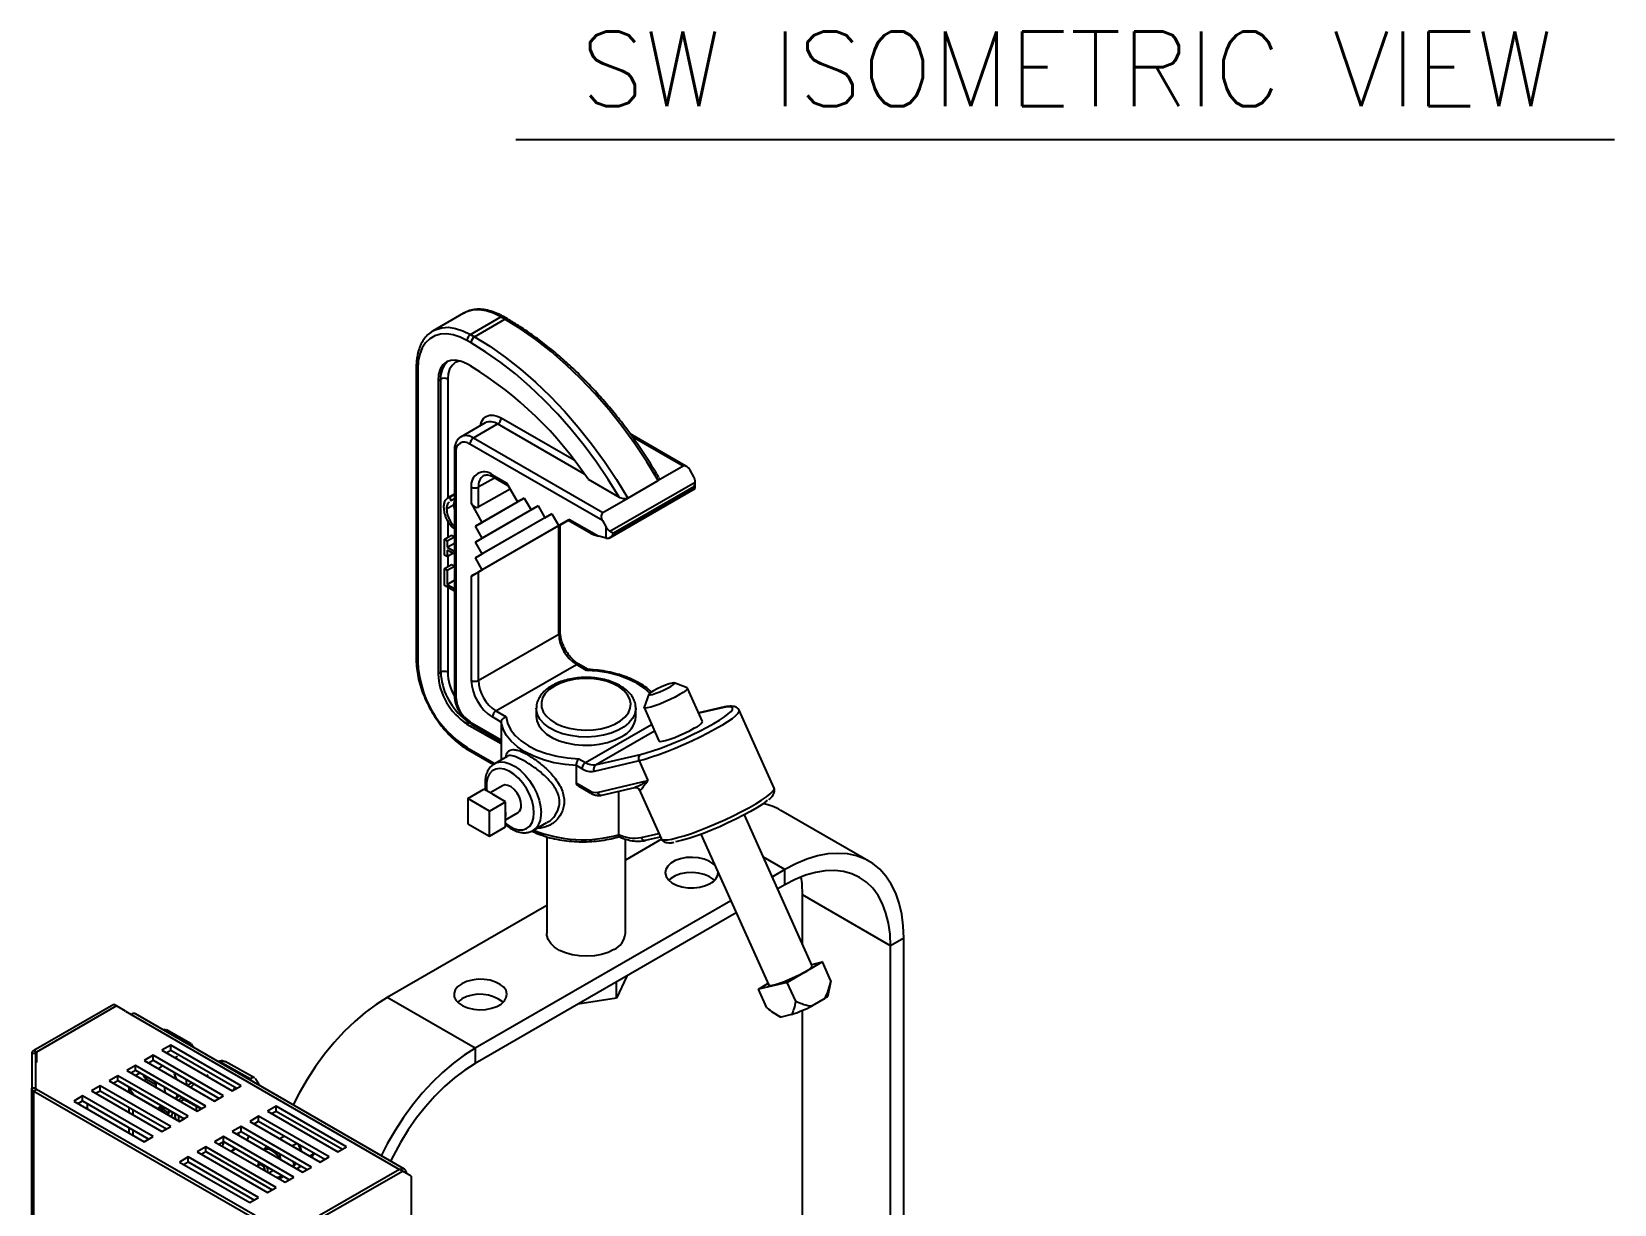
# Model space of a CAD drawing. Extents: x 8 to 113, y 0 to 87.
# Drawn here: x 11.94 to 27.83, y 74.46 to 86.24 of the extents above; entities that cross this region are included whole.
import ezdxf
from ezdxf.enums import TextEntityAlignment as Align

# ---------------------------------------------------------------- set-up
doc = ezdxf.new("R2010")
doc.units = 0
doc.header["$MEASUREMENT"] = 0
doc.layers.add('OBJECT', color=7, linetype='CONTINUOUS')
doc.styles.get("Standard").update_dxf_attribs({"font": 'SIMPLEX'})

msp = doc.modelspace()

# ---------------------------------------------------------------- linework, layer by layer
at = {"layer": 'OBJECT', "color": 1}
msp.add_line((16.8, 85.154), (27.832, 85.154), dxfattribs=at)
at = {"layer": 'OBJECT'}
for p, q in [((16.274, 83.408), (15.969, 83.231)), ((16.344, 83.194), (16.649, 83.37)), ((16.384, 83.171), (16.689, 83.347)), ((16.689, 83.347), (16.649, 83.37)), ((16.714, 83.35), (16.674, 83.373)), ((16.344, 83.194), (16.384, 83.171)), ((16.349, 83.11), (16.308, 83.133)), ((15.799, 82.867), (15.799, 79.924)), ((15.813, 82.847), (15.813, 79.903)), ((16.349, 82.875), (16.308, 82.898)), ((16.044, 82.745), (16.017, 82.729)), ((16.017, 82.729), (16.017, 79.786)), ((16.044, 79.801), (16.044, 82.745)), ((16.115, 82.745), (16.115, 81.547)), ((16.651, 82.356), (17.383, 81.934)), ((16.491, 82.307), (16.249, 82.167)), ((16.374, 82.155), (16.616, 82.295)), ((17.488, 81.791), (16.616, 82.295)), ((18.514, 81.868), (17.947, 82.196)), ((16.182, 82.032), (16.182, 79.569)), ((17.67, 81.325), (16.338, 82.093)), ((16.374, 82.155), (17.672, 81.405)), ((18.48, 81.871), (17.968, 82.166)), ((16.197, 82.012), (16.197, 79.548)), ((18.48, 81.871), (18.228, 81.726)), ((16.422, 81.662), (16.584, 81.755)), ((16.564, 81.784), (16.705, 81.703)), ((16.574, 81.761), (16.72, 81.677)), ((17.524, 81.739), (17.837, 81.559)), ((17.744, 81.217), (18.6, 81.711)), ((17.923, 81.55), (18.228, 81.726)), ((18.585, 81.764), (18.548, 81.832)), ((18.6, 81.648), (18.6, 81.713)), ((16.182, 81.591), (16.116, 81.553)), ((16.131, 81.559), (16.182, 81.588)), ((16.131, 81.559), (16.147, 81.526)), ((16.352, 81.499), (16.352, 81.662)), ((16.884, 81.551), (16.393, 81.268)), ((16.422, 81.662), (16.422, 81.458)), ((16.741, 81.641), (16.422, 81.458)), ((16.884, 81.551), (16.462, 81.307)), ((16.705, 81.703), (16.815, 81.512)), ((16.815, 81.512), (16.884, 81.551)), ((16.884, 81.551), (16.815, 81.512)), ((16.884, 81.551), (16.953, 81.432)), ((17.672, 81.405), (17.923, 81.55)), ((17.742, 81.153), (18.6, 81.648)), ((18.585, 81.664), (17.778, 81.198)), ((17.778, 81.19), (18.585, 81.657)), ((18.585, 81.657), (18.585, 81.664)), ((16.103, 81.441), (16.174, 81.482)), ((16.147, 81.526), (16.139, 81.519)), ((16.147, 81.526), (16.182, 81.546)), ((16.182, 81.531), (16.174, 81.482)), ((16.174, 81.482), (16.182, 81.431)), ((16.462, 81.307), (16.352, 81.499)), ((17.022, 81.472), (16.393, 81.108)), ((17.16, 81.392), (16.393, 80.949)), ((17.022, 81.472), (16.462, 81.148)), ((17.16, 81.392), (16.462, 80.989)), ((16.953, 81.432), (17.022, 81.472)), ((17.022, 81.472), (16.953, 81.432)), ((17.022, 81.472), (17.091, 81.352)), ((17.091, 81.352), (17.16, 81.392)), ((17.16, 81.392), (17.091, 81.352)), ((17.16, 81.392), (17.229, 81.273)), ((16.115, 81.325), (16.115, 81.156)), ((16.393, 81.268), (16.462, 81.307)), ((16.462, 81.148), (16.393, 81.268)), ((17.23, 81.273), (16.422, 80.807)), ((17.325, 81.328), (16.462, 80.83)), ((17.229, 81.273), (17.339, 81.337)), ((17.325, 81.328), (17.229, 81.273)), ((17.23, 80.185), (17.23, 81.273)), ((17.325, 81.328), (17.244, 81.282)), ((17.244, 80.206), (17.244, 81.282)), ((17.325, 81.328), (17.553, 81.197)), ((17.339, 81.337), (17.633, 81.167)), ((17.67, 81.325), (17.707, 81.257)), ((17.707, 81.148), (17.707, 81.257)), ((16.083, 81.137), (16.154, 81.178)), ((16.083, 80.978), (16.083, 81.137)), ((16.083, 81.137), (16.11, 81.122)), ((16.11, 81.122), (16.181, 81.163)), ((16.11, 81.122), (16.11, 81.056)), ((16.11, 81.056), (16.181, 81.097)), ((16.154, 81.178), (16.181, 81.163)), ((16.181, 81.163), (16.181, 81.097)), ((16.181, 81.097), (16.182, 81.096)), ((16.393, 81.108), (16.462, 81.148)), ((16.462, 80.989), (16.393, 81.108)), ((17.707, 81.148), (17.633, 81.167)), ((17.778, 81.198), (17.778, 81.19)), ((16.11, 80.963), (16.083, 80.978)), ((16.11, 81.056), (16.182, 81.014)), ((16.182, 80.987), (16.11, 81.029)), ((16.11, 81.029), (16.11, 80.963)), ((16.11, 80.963), (16.167, 80.996)), ((16.115, 80.966), (16.115, 80.861)), ((16.393, 80.949), (16.462, 80.989)), ((16.462, 80.83), (16.393, 80.949)), ((16.083, 80.843), (16.154, 80.884)), ((16.083, 80.672), (16.083, 80.843)), ((16.083, 80.843), (16.11, 80.827)), ((16.11, 80.827), (16.181, 80.868)), ((16.11, 80.827), (16.11, 80.684)), ((16.154, 80.884), (16.181, 80.868)), ((16.181, 80.868), (16.181, 80.725)), ((16.352, 80.766), (16.462, 80.83)), ((16.352, 79.719), (16.352, 80.766)), ((16.422, 80.807), (16.422, 79.719)), ((16.182, 80.615), (16.083, 80.672)), ((16.11, 80.684), (16.181, 80.725)), ((16.11, 80.684), (16.182, 80.642)), ((16.115, 80.654), (16.115, 79.801)), ((16.181, 80.725), (16.182, 80.724)), ((16.422, 79.719), (17.23, 80.185)), ((16.044, 79.801), (16.017, 79.786)), ((16.599, 79.413), (17.407, 79.879)), ((17.509, 79.82), (17.407, 79.879)), ((17.525, 79.828), (17.432, 79.882)), ((18.519, 79.646), (18.389, 79.694)), ((18.674, 79.308), (18.524, 79.643)), ((18.136, 79.581), (18.086, 79.452)), ((16.653, 79.3), (16.564, 79.352)), ((16.599, 79.413), (16.702, 79.354)), ((17.004, 79.439), (17.004, 79.357)), ((18.004, 79.357), (18.004, 79.439)), ((18.086, 79.446), (18.236, 79.111)), ((18.868, 79.446), (18.636, 79.392)), ((18.859, 79.442), (18.637, 79.391)), ((19.392, 78.638), (19.042, 79.419)), ((16.335, 79.297), (16.308, 79.281)), ((16.308, 79.281), (16.651, 79.084)), ((16.338, 79.303), (16.653, 79.122)), ((16.349, 79.28), (16.651, 79.106)), ((16.653, 79.3), (16.653, 79.122)), ((17.499, 78.894), (18.162, 79.276)), ((17.6, 78.872), (18.19, 79.213)), ((16.308, 79.046), (16.588, 78.885)), ((16.319, 79.023), (16.575, 78.875)), ((16.651, 79.106), (16.651, 78.921)), ((16.578, 78.879), (16.584, 78.883)), ((16.711, 78.956), (16.584, 78.883)), ((17.408, 78.686), (17.408, 78.864)), ((17.464, 78.832), (17.408, 78.864)), ((17.43, 78.933), (17.499, 78.894)), ((18.036, 78.911), (17.585, 78.806)), ((17.6, 78.872), (18.051, 78.976)), ((18.036, 78.911), (18.125, 78.713)), ((17.616, 78.595), (18.125, 78.713)), ((16.316, 78.532), (16.478, 78.626)), ((16.533, 78.406), (16.316, 78.532)), ((16.316, 78.532), (16.316, 78.28)), ((16.57, 78.573), (16.478, 78.626)), ((16.665, 78.662), (16.54, 78.59)), ((16.605, 78.553), (16.57, 78.573)), ((16.696, 78.5), (16.605, 78.553)), ((17.408, 78.686), (17.535, 78.613)), ((17.43, 78.656), (17.545, 78.59)), ((17.662, 78.567), (17.994, 78.644)), ((17.829, 78.605), (17.829, 78.172)), ((18.029, 78.634), (18.027, 78.636)), ((18.029, 78.634), (18.038, 78.622)), ((18.038, 78.622), (18.259, 78.13)), ((18.042, 78.617), (18.038, 78.622)), ((16.533, 78.406), (16.696, 78.5)), ((16.533, 78.154), (16.533, 78.406)), ((16.696, 78.394), (16.696, 78.5)), ((16.696, 78.354), (16.696, 78.394)), ((16.696, 78.32), (16.821, 78.392)), ((19.776, 76.853), (19.095, 78.37)), ((20.345, 77.903), (19.461, 78.414)), ((16.316, 78.28), (16.533, 78.154)), ((16.533, 78.154), (16.696, 78.248)), ((16.696, 78.248), (16.696, 78.354)), ((16.972, 78.212), (17.111, 78.292)), ((17.109, 78.149), (17.109, 77.177)), ((17.829, 78.168), (17.829, 78.172)), ((17.899, 77.177), (17.899, 78.127)), ((18.262, 78.125), (17.899, 77.915)), ((18.056, 78.141), (18.236, 78.182)), ((18.102, 78.113), (18.251, 78.147)), ((18.657, 78.174), (19.339, 76.657)), ((19.501, 77.82), (19.287, 77.944)), ((19.501, 77.82), (19.375, 77.747)), ((19.501, 77.666), (19.501, 77.82)), ((19.501, 77.666), (19.43, 77.625)), ((17.109, 77.459), (15.506, 76.534)), ((18.957, 77.506), (16.39, 76.024)), ((20.562, 77.054), (19.678, 77.564)), ((19.678, 77.072), (19.678, 77.564)), ((19.012, 77.384), (16.39, 75.87)), ((20.695, 77.13), (20.562, 77.054)), ((20.695, 71.39), (20.695, 77.13)), ((20.562, 71.544), (20.562, 77.054)), ((19.879, 76.891), (19.525, 76.686)), ((19.771, 76.866), (19.879, 76.891)), ((19.964, 76.701), (19.879, 76.891)), ((17.914, 76.75), (17.81, 76.526)), ((17.81, 76.526), (17.81, 76.69)), ((19.525, 76.686), (19.236, 76.619)), ((19.236, 76.619), (19.331, 76.674)), ((19.61, 76.497), (19.525, 76.686)), ((19.936, 76.557), (19.959, 76.671)), ((19.964, 76.701), (19.957, 76.669)), ((12.761, 76.465), (11.956, 76.001)), ((12.789, 76.449), (12.761, 76.465)), ((16.39, 76.024), (15.506, 76.534)), ((17.81, 76.526), (17.423, 76.467)), ((19.321, 76.43), (19.236, 76.619)), ((19.902, 76.523), (19.774, 76.449)), ((12.789, 76.449), (11.984, 75.984)), ((12.877, 76.398), (12.789, 76.449)), ((12.877, 76.398), (12.934, 76.365)), ((12.934, 76.365), (15.631, 74.808)), ((15.68, 74.81), (12.979, 76.369)), ((19.42, 76.361), (19.454, 76.341)), ((19.569, 76.363), (19.464, 76.338)), ((19.678, 72.018), (19.678, 76.405)), ((13.27, 76.214), (13.254, 76.211)), ((13.537, 76.068), (13.29, 76.208)), ((11.984, 75.984), (11.956, 76.001)), ((13.332, 76.056), (13.243, 76.005)), ((13.243, 76.005), (13.95, 75.596)), ((13.286, 75.98), (13.332, 76.007)), ((14.039, 75.647), (13.332, 76.056)), ((13.332, 76.007), (13.332, 76.056)), ((13.332, 76.007), (13.996, 75.623)), ((16.39, 76.024), (16.39, 75.87)), ((11.976, 75.972), (11.936, 75.972)), ((11.936, 75.972), (11.936, 75.623)), ((11.976, 75.623), (11.976, 75.972)), ((11.984, 75.984), (11.984, 75.882)), ((12.978, 75.852), (12.89, 75.801)), ((13.685, 75.443), (12.978, 75.852)), ((12.978, 75.803), (12.978, 75.852)), ((13.155, 75.954), (13.066, 75.903)), ((13.066, 75.903), (13.773, 75.494)), ((13.109, 75.878), (13.155, 75.905)), ((13.862, 75.545), (13.155, 75.954)), ((13.155, 75.905), (13.155, 75.954)), ((13.155, 75.905), (13.819, 75.521)), ((13.211, 75.819), (13.251, 75.849)), ((13.372, 75.93), (13.4, 75.946)), ((13.825, 75.889), (13.814, 75.887)), ((13.825, 75.889), (13.818, 75.885)), ((14.132, 75.718), (13.825, 75.889)), ((14.174, 75.726), (13.879, 75.891)), ((12.801, 75.749), (12.713, 75.698)), ((12.713, 75.698), (13.42, 75.29)), ((12.755, 75.674), (12.801, 75.701)), ((13.508, 75.341), (12.801, 75.749)), ((12.801, 75.701), (12.801, 75.749)), ((12.801, 75.701), (13.466, 75.317)), ((12.89, 75.801), (13.597, 75.392)), ((12.932, 75.776), (12.978, 75.803)), ((12.977, 75.75), (13.023, 75.777)), ((12.978, 75.803), (13.643, 75.419)), ((13.064, 75.7), (13.09, 75.714)), ((13.09, 75.714), (13.182, 75.662)), ((13.182, 75.67), (13.158, 75.699)), ((13.182, 75.685), (13.183, 75.631)), ((13.545, 75.679), (13.532, 75.672)), ((13.69, 75.747), (13.709, 75.758)), ((14.132, 75.718), (14.119, 75.711)), ((14.152, 75.692), (14.132, 75.718)), ((11.976, 75.623), (11.936, 75.623)), ((11.936, 70.091), (11.936, 75.623)), ((11.984, 75.611), (11.956, 75.594)), ((11.956, 75.594), (14.152, 74.327)), ((11.956, 70.062), (11.956, 75.594)), ((14.18, 74.343), (11.984, 75.611)), ((12.448, 75.545), (12.359, 75.494)), ((13.155, 75.137), (12.448, 75.545)), ((12.448, 75.496), (12.448, 75.545)), ((12.624, 75.647), (12.536, 75.596)), ((12.536, 75.596), (13.243, 75.188)), ((12.578, 75.572), (12.624, 75.598)), ((13.332, 75.239), (12.624, 75.647)), ((12.624, 75.598), (12.624, 75.647)), ((12.624, 75.598), (13.289, 75.215)), ((12.913, 75.631), (12.913, 75.583)), ((12.955, 75.559), (12.955, 75.565)), ((12.961, 75.558), (13.202, 75.421)), ((13.416, 75.55), (13.408, 75.541)), ((13.427, 75.49), (13.464, 75.511)), ((13.462, 75.512), (13.637, 75.415)), ((13.534, 75.633), (13.567, 75.666)), ((13.773, 75.494), (13.862, 75.545)), ((13.95, 75.596), (14.039, 75.647)), ((13.973, 75.61), (13.96, 75.617)), ((12.359, 75.494), (13.066, 75.086)), ((12.402, 75.47), (12.448, 75.496)), ((12.448, 75.496), (13.112, 75.113)), ((12.495, 75.416), (12.495, 75.469)), ((12.913, 75.432), (12.913, 75.379)), ((12.955, 75.355), (12.955, 75.408)), ((13.202, 75.421), (13.265, 75.433)), ((13.211, 75.423), (13.218, 75.407)), ((13.211, 75.423), (13.217, 75.407)), ((13.31, 75.369), (13.31, 75.369)), ((13.587, 75.443), (13.587, 75.398)), ((13.597, 75.392), (13.685, 75.443)), ((14.392, 75.443), (14.304, 75.392)), ((14.304, 75.392), (15.011, 74.984)), ((14.346, 75.368), (14.392, 75.394)), ((15.099, 75.035), (14.392, 75.443)), ((14.392, 75.394), (14.392, 75.443)), ((14.392, 75.394), (15.057, 75.011)), ((12.913, 75.228), (12.913, 75.175)), ((12.955, 75.15), (12.955, 75.204)), ((13.243, 75.188), (13.332, 75.239)), ((13.334, 75.34), (13.336, 75.341)), ((13.413, 75.294), (13.413, 75.348)), ((13.42, 75.29), (13.508, 75.341)), ((13.42, 75.29), (13.466, 75.317)), ((14.039, 75.239), (13.95, 75.188)), ((13.993, 75.164), (14.039, 75.19)), ((14.746, 74.831), (14.039, 75.239)), ((14.039, 75.19), (14.039, 75.239)), ((14.039, 75.19), (14.703, 74.807)), ((14.215, 75.341), (14.127, 75.29)), ((14.127, 75.29), (14.834, 74.882)), ((14.169, 75.266), (14.215, 75.292)), ((14.923, 74.933), (14.215, 75.341)), ((14.215, 75.292), (14.215, 75.341)), ((14.215, 75.292), (14.88, 74.909)), ((13.066, 75.086), (13.155, 75.137)), ((13.685, 75.035), (13.597, 74.984)), ((14.392, 74.627), (13.685, 75.035)), ((13.685, 74.986), (13.685, 75.035)), ((13.862, 75.137), (13.773, 75.086)), ((13.773, 75.086), (14.481, 74.678)), ((13.816, 75.062), (13.862, 75.088)), ((14.569, 74.729), (13.862, 75.137)), ((13.862, 75.088), (13.862, 75.137)), ((13.862, 75.088), (14.527, 74.704)), ((13.95, 75.188), (14.657, 74.78)), ((14.016, 75.15), (14.017, 75.178)), ((14.267, 75.006), (14.294, 75.039)), ((14.297, 75.041), (14.294, 75.039)), ((14.474, 75.143), (14.428, 75.116)), ((14.602, 75.069), (14.556, 75.043)), ((14.642, 74.993), (14.616, 75.061)), ((14.627, 75.055), (14.642, 74.993)), ((15.011, 74.984), (15.099, 75.035)), ((13.508, 74.933), (13.42, 74.882)), ((13.42, 74.882), (14.127, 74.474)), ((13.462, 74.858), (13.508, 74.884)), ((14.215, 74.525), (13.508, 74.933)), ((13.508, 74.884), (13.508, 74.933)), ((13.508, 74.884), (14.173, 74.5)), ((13.597, 74.984), (14.304, 74.576)), ((13.639, 74.96), (13.685, 74.986)), ((13.685, 74.986), (14.35, 74.602)), ((13.941, 74.989), (13.987, 75.016)), ((14.226, 74.878), (14.226, 74.878)), ((14.425, 74.967), (14.422, 74.966)), ((14.422, 74.966), (14.436, 74.908)), ((14.575, 74.853), (14.561, 74.889)), ((14.571, 74.883), (14.585, 74.859)), ((14.774, 74.968), (14.73, 74.942)), ((14.748, 74.932), (14.774, 74.968)), ((14.774, 74.968), (14.773, 74.971)), ((14.834, 74.882), (14.923, 74.933)), ((14.211, 74.847), (14.211, 74.833)), ((14.318, 74.772), (14.364, 74.799)), ((14.469, 74.738), (14.423, 74.711)), ((14.481, 74.678), (14.569, 74.729)), ((14.575, 74.853), (14.553, 74.84)), ((14.562, 74.835), (14.575, 74.853)), ((14.585, 74.859), (14.564, 74.834)), ((14.599, 74.867), (14.585, 74.859)), ((14.611, 74.82), (14.599, 74.813)), ((14.611, 74.82), (14.631, 74.848)), ((14.614, 74.828), (14.621, 74.826)), ((14.632, 74.847), (14.621, 74.826)), ((14.645, 74.84), (14.621, 74.826)), ((14.657, 74.78), (14.746, 74.831)), ((15.631, 74.808), (14.827, 74.343)), ((14.855, 74.327), (15.66, 74.791)), ((15.66, 74.791), (15.631, 74.808)), ((15.748, 74.74), (15.66, 74.791)), ((15.748, 74.74), (15.748, 69.412)), ((14.304, 74.576), (14.392, 74.627)), ((14.127, 74.474), (14.215, 74.525))]:
    msp.add_line(p, q, dxfattribs=at)
at = {"layer": 'OBJECT', "flags": 128}
for points in [[(16.649, 83.37), (16.574, 83.408), (16.5, 83.432), (16.429, 83.442), (16.363, 83.439), (16.302, 83.421), (16.274, 83.408)], [(18.228, 81.726), (18.115, 81.914), (17.993, 82.096), (17.866, 82.271), (17.732, 82.44), (17.593, 82.6), (17.449, 82.751), (17.302, 82.892), (17.152, 83.023), (16.999, 83.143), (16.844, 83.251), (16.689, 83.347)], [(16.308, 83.133), (16.238, 83.168), (16.169, 83.19), (16.103, 83.2), (16.041, 83.197), (15.984, 83.18), (15.934, 83.151), (15.892, 83.111), (15.858, 83.059), (15.834, 82.996), (15.819, 82.925), (15.813, 82.847)], [(15.972, 83.233), (15.997, 83.245), (16.057, 83.262), (16.124, 83.266), (16.194, 83.255), (16.268, 83.231), (16.344, 83.194)], [(16.384, 83.171), (16.539, 83.075), (16.693, 82.967), (16.846, 82.847), (16.997, 82.716), (17.144, 82.575), (17.287, 82.423), (17.426, 82.263), (17.56, 82.095), (17.688, 81.919), (17.809, 81.737), (17.923, 81.55)], [(17.837, 81.559), (17.726, 81.738), (17.608, 81.912), (17.484, 82.08), (17.354, 82.241), (17.22, 82.394), (17.081, 82.538), (16.939, 82.673), (16.794, 82.799), (16.647, 82.914), (16.498, 83.017), (16.349, 83.11)], [(16.308, 82.898), (16.252, 82.924), (16.197, 82.936), (16.147, 82.934), (16.102, 82.918), (16.066, 82.888), (16.039, 82.845), (16.023, 82.792), (16.017, 82.729)], [(16.242, 82.927), (16.228, 82.925), (16.19, 82.911), (16.158, 82.884), (16.134, 82.847), (16.12, 82.8), (16.115, 82.745)], [(16.443, 82.28), (16.455, 82.318), (16.475, 82.349), (16.501, 82.371), (16.534, 82.383), (16.57, 82.384), (16.61, 82.375), (16.651, 82.356)], [(18.144, 79.59), (18.087, 79.641), (18.013, 79.691), (17.928, 79.733), (17.833, 79.768), (17.73, 79.795), (17.621, 79.812), (17.509, 79.82)], [(17.186, 79.663), (17.134, 79.627), (17.094, 79.587), (17.067, 79.543), (17.055, 79.497), (17.057, 79.45), (17.073, 79.405), (17.103, 79.362), (17.146, 79.322), (17.2, 79.288), (17.264, 79.26), (17.336, 79.238), (17.414, 79.225), (17.494, 79.22), (17.574, 79.223), (17.652, 79.234), (17.726, 79.254), (17.792, 79.28), (17.849, 79.313), (17.895, 79.351), (17.929, 79.394), (17.948, 79.439), (17.954, 79.485), (17.945, 79.532), (17.921, 79.576), (17.885, 79.618), (17.836, 79.655), (17.776, 79.686), (17.708, 79.711), (17.633, 79.728), (17.554, 79.738), (17.474, 79.739), (17.394, 79.731), (17.318, 79.716), (17.248, 79.693), (17.186, 79.663)], [(18.519, 79.646), (18.523, 79.643), (18.521, 79.633), (18.507, 79.618), (18.48, 79.599), (18.444, 79.577), (18.399, 79.552), (18.349, 79.527), (18.296, 79.504), (18.244, 79.482), (18.195, 79.464), (18.153, 79.451), (18.119, 79.443), (18.097, 79.441), (18.086, 79.446), (18.086, 79.452)], [(18.183, 79.616), (18.155, 79.598), (18.139, 79.585), (18.137, 79.577), (18.148, 79.575), (18.172, 79.579), (18.206, 79.59), (18.246, 79.605), (18.288, 79.624), (18.328, 79.644), (18.36, 79.663), (18.382, 79.678), (18.392, 79.689), (18.387, 79.695), (18.369, 79.693), (18.34, 79.686), (18.303, 79.672), (18.261, 79.655), (18.219, 79.636), (18.183, 79.616)], [(16.702, 79.354), (16.716, 79.289), (16.746, 79.227), (16.792, 79.167), (16.852, 79.112), (16.926, 79.063), (17.011, 79.02), (17.106, 78.985), (17.209, 78.959), (17.318, 78.942), (17.43, 78.933)], [(18.004, 79.441), (18.004, 79.433), (17.995, 79.384), (17.972, 79.337), (17.935, 79.293), (17.886, 79.253), (17.826, 79.218), (17.757, 79.19), (17.68, 79.169), (17.599, 79.155), (17.514, 79.15), (17.43, 79.153), (17.347, 79.165), (17.269, 79.184), (17.198, 79.21), (17.136, 79.243), (17.084, 79.282), (17.044, 79.325), (17.017, 79.372), (17.005, 79.42), (17.004, 79.439)], [(17.004, 79.357), (17.009, 79.314), (17.029, 79.267), (17.062, 79.222), (17.108, 79.18), (17.166, 79.144), (17.233, 79.114), (17.308, 79.091), (17.388, 79.076), (17.472, 79.069), (17.557, 79.07), (17.64, 79.079), (17.719, 79.097), (17.793, 79.121), (17.857, 79.153)], [(19.042, 79.419), (19.042, 79.407), (19.03, 79.387), (19.006, 79.363), (18.971, 79.334), (18.924, 79.302), (18.867, 79.266), (18.801, 79.228), (18.728, 79.189), (18.65, 79.149), (18.567, 79.11), (18.483, 79.071), (18.398, 79.035), (18.315, 79.002), (18.236, 78.972), (18.162, 78.947), (18.095, 78.926), (18.036, 78.911)], [(18.051, 78.976), (18.108, 78.991), (18.173, 79.011), (18.245, 79.036), (18.323, 79.066), (18.403, 79.099), (18.485, 79.134), (18.566, 79.172), (18.645, 79.21), (18.719, 79.248), (18.786, 79.286), (18.845, 79.321), (18.894, 79.354), (18.933, 79.383), (18.947, 79.396)], [(18.947, 79.396), (18.96, 79.408), (18.974, 79.428), (18.976, 79.443), (18.965, 79.452), (18.941, 79.455), (18.906, 79.452), (18.859, 79.442)], [(18.868, 79.446), (18.866, 79.446), (18.859, 79.442)], [(17.408, 78.864), (17.293, 78.874), (17.182, 78.893), (17.076, 78.921), (16.978, 78.958), (16.89, 79.002), (16.814, 79.052), (16.751, 79.109), (16.703, 79.17), (16.67, 79.234), (16.653, 79.3)], [(18.236, 79.111), (18.236, 79.111), (18.247, 79.106), (18.27, 79.108), (18.303, 79.116), (18.346, 79.129), (18.394, 79.147), (18.447, 79.169), (18.499, 79.192), (18.549, 79.217), (18.594, 79.242)], [(16.584, 78.883), (16.599, 78.89), (16.641, 78.9), (16.688, 78.898), (16.739, 78.883), (16.791, 78.856), (16.843, 78.817), (16.892, 78.769), (16.937, 78.713), (16.976, 78.651), (17.009, 78.585), (17.032, 78.518), (17.047, 78.452), (17.052, 78.389)], [(16.981, 78.389), (16.977, 78.447), (16.962, 78.509), (16.939, 78.571), (16.907, 78.632), (16.869, 78.688), (16.826, 78.737), (16.779, 78.778), (16.731, 78.809), (16.683, 78.828), (16.638, 78.835), (16.597, 78.829), (16.562, 78.811), (16.534, 78.781), (16.515, 78.741), (16.505, 78.692), (16.505, 78.636), (16.509, 78.608)], [(16.853, 78.463), (16.848, 78.503), (16.834, 78.546), (16.812, 78.587), (16.783, 78.622), (16.751, 78.649), (16.718, 78.665), (16.688, 78.669), (16.665, 78.662)], [(18.259, 78.13), (18.266, 78.123), (18.287, 78.118), (18.321, 78.119), (18.367, 78.126), (18.423, 78.14), (18.488, 78.159), (18.562, 78.183), (18.641, 78.212), (18.725, 78.245), (18.811, 78.281), (18.898, 78.32), (18.983, 78.36), (19.064, 78.401), (19.14, 78.441), (19.208, 78.48), (19.267, 78.517), (19.317, 78.551), (19.354, 78.581), (19.38, 78.606), (19.392, 78.626), (19.392, 78.638)], [(16.696, 78.283), (16.731, 78.258), (16.779, 78.233), (16.826, 78.22), (16.869, 78.22), (16.907, 78.232), (16.939, 78.256), (16.962, 78.291), (16.977, 78.336), (16.981, 78.389)], [(19.325, 78.513), (19.314, 78.505), (19.272, 78.474), (19.218, 78.44), (19.156, 78.403), (19.085, 78.365), (19.009, 78.326), (18.928, 78.288), (18.846, 78.25), (18.763, 78.215), (18.683, 78.183), (18.606, 78.155), (18.536, 78.132), (18.473, 78.114), (18.42, 78.101), (18.402, 78.098)], [(18.796, 77.864), (18.782, 77.877), (18.741, 77.904), (18.69, 77.924), (18.633, 77.937), (18.572, 77.942), (18.511, 77.939), (18.452, 77.928), (18.4, 77.909), (18.356, 77.884), (18.324, 77.854), (18.304, 77.82), (18.299, 77.785), (18.308, 77.749), (18.331, 77.716), (18.366, 77.687), (18.412, 77.664), (18.466, 77.647), (18.526, 77.637), (18.588, 77.636), (18.648, 77.644), (18.704, 77.659), (18.752, 77.681), (18.752, 77.681)], [(20.695, 77.13), (20.69, 77.255), (20.675, 77.372), (20.649, 77.481), (20.614, 77.582), (20.57, 77.673), (20.516, 77.753), (20.454, 77.822), (20.383, 77.879), (20.306, 77.924), (20.221, 77.957), (20.13, 77.976), (20.033, 77.982), (19.933, 77.976), (19.828, 77.956), (19.721, 77.923), (19.612, 77.877), (19.501, 77.82)], [(18.794, 77.712), (18.782, 77.724), (18.741, 77.75), (18.69, 77.771), (18.633, 77.784), (18.572, 77.789), (18.511, 77.786), (18.452, 77.775), (18.4, 77.756), (18.356, 77.731), (18.335, 77.712)], [(20.562, 77.054), (20.557, 77.171), (20.542, 77.281), (20.516, 77.383), (20.481, 77.476), (20.437, 77.559), (20.383, 77.631), (20.321, 77.692), (20.251, 77.74), (20.174, 77.777), (20.091, 77.8), (20.001, 77.81), (19.907, 77.807), (19.809, 77.791), (19.708, 77.762), (19.605, 77.72), (19.501, 77.666)], [(19.678, 77.564), (19.673, 77.681), (19.665, 77.746)], [(17.783, 77.016), (17.725, 76.988), (17.659, 76.967), (17.588, 76.954), (17.513, 76.949), (17.438, 76.952), (17.366, 76.963), (17.298, 76.982), (17.238, 77.008), (17.188, 77.04), (17.149, 77.077), (17.122, 77.118), (17.11, 77.161), (17.109, 77.177)], [(19.696, 76.787), (19.652, 76.763), (19.602, 76.738), (19.549, 76.714), (19.497, 76.693), (19.448, 76.675), (19.406, 76.662), (19.372, 76.654), (19.349, 76.652), (19.339, 76.656), (19.339, 76.657)], [(16.255, 76.673), (16.217, 76.645), (16.191, 76.613), (16.179, 76.578), (16.18, 76.542), (16.196, 76.508), (16.226, 76.477), (16.267, 76.45), (16.317, 76.43), (16.374, 76.416), (16.435, 76.411), (16.497, 76.414), (16.555, 76.426), (16.608, 76.444), (16.651, 76.469), (16.684, 76.5), (16.703, 76.534), (16.709, 76.569), (16.7, 76.604), (16.677, 76.637), (16.641, 76.666), (16.595, 76.69), (16.541, 76.707), (16.482, 76.716), (16.42, 76.717), (16.36, 76.71), (16.304, 76.695), (16.255, 76.673)], [(15.506, 76.534), (15.396, 76.464), (15.287, 76.384), (15.18, 76.293), (15.075, 76.192), (14.974, 76.082), (14.878, 75.965), (14.787, 75.84), (14.702, 75.71), (14.624, 75.575), (14.563, 75.455)], [(16.255, 76.519), (16.217, 76.491), (16.213, 76.488)], [(19.454, 76.341), (19.457, 76.339), (19.464, 76.338)], [(16.39, 76.024), (16.28, 75.954), (16.171, 75.874), (16.063, 75.782), (15.959, 75.682), (15.858, 75.572), (15.762, 75.454), (15.671, 75.33), (15.586, 75.2), (15.508, 75.065), (15.447, 74.945)], [(16.39, 75.87), (16.286, 75.804), (16.183, 75.727), (16.082, 75.64), (15.984, 75.543), (15.89, 75.437), (15.801, 75.324), (15.717, 75.204), (15.64, 75.078), (15.57, 74.949), (15.541, 74.89)], [(13.389, 75.716), (13.372, 75.769), (13.367, 75.782)], [(13.494, 75.656), (13.492, 75.697), (13.491, 75.711)], [(13.546, 75.679), (13.511, 75.657), (13.504, 75.65)], [(12.909, 75.639), (12.924, 75.61), (12.961, 75.558)], [(13.278, 75.576), (13.273, 75.63), (13.272, 75.633)], [(13.386, 75.514), (13.393, 75.535), (13.399, 75.559)], [(13.416, 75.55), (13.409, 75.543), (13.388, 75.513)], [(13.202, 75.421), (13.235, 75.443), (13.239, 75.448)], [(13.251, 75.43), (13.259, 75.414), (13.272, 75.398), (13.287, 75.388), (13.301, 75.384), (13.312, 75.389), (13.319, 75.399), (13.32, 75.401)], [(13.286, 75.368), (13.298, 75.366), (13.31, 75.369)], [(13.3, 75.413), (13.314, 75.403), (13.321, 75.401)], [(13.37, 75.372), (13.373, 75.349), (13.382, 75.312)], [(13.854, 75.04), (13.861, 75.068), (13.864, 75.087)], [(14.1, 75.102), (14.101, 75.104), (14.12, 75.143)], [(13.94, 74.99), (13.95, 74.997), (13.974, 75.023)], [(14.211, 74.847), (14.215, 74.866), (14.226, 74.878), (14.226, 74.878)], [(14.211, 74.833), (14.214, 74.846), (14.222, 74.854), (14.233, 74.857), (14.247, 74.852)]]:
    msp.add_lwpolyline(points, dxfattribs=at)
at = {"layer": 'OBJECT'}
for centre, radius, start, end in [((16.664, 83.35), 0.0252, 65.6944, 125.6158), ((16.704, 83.327), 0.025, 65.4851, 125.8094), ((16.385, 83.129), 0.0768, 122.6062, 177.3937), ((16.425, 83.106), 0.0768, 122.6062, 177.3937), ((15.823, 82.869), 0.0239, 183.9358, 247.3698), ((16.257, 82.764), 0.214, 131.0984, 185.1335), ((14.383, 79.663), 3.765, 33.4707, 58.5356), ((16.079, 82.677), 0.0769, 62.6098, 117.3902), ((16.575, 82.359), 0.0768, 302.6062, 357.3937), ((16.543, 82.192), 0.126, 54.3828, 114.3061), ((16.207, 82.035), 0.0251, 185.7104, 245.6241), ((16.283, 82.026), 0.0873, 50.7963, 189.2141), ((16.301, 82.055), 0.123, 53.6819, 115.3816), ((16.415, 82.09), 0.0768, 122.6044, 177.3955), ((16.481, 81.683), 0.131, 50.7966, 189.2138), ((16.545, 81.675), 0.123, 124.8711, 186.3099), ((16.591, 81.783), 0.027, 176.6332, 232.0551), ((16.387, 81.73), 0.0769, 242.6096, 297.3904), ((17.219, 80.208), 0.0251, 294.3744, 354.3054), ((17.614, 80.203), 0.384, 182.6054, 237.3945), ((15.824, 79.926), 0.0251, 185.6952, 245.625), ((16.884, 79.95), 1.071, 182.4871, 237.5129), ((16.079, 79.733), 0.0769, 62.6098, 117.3902), ((16.682, 79.831), 0.638, 182.6498, 229.6447), ((16.631, 79.818), 0.517, 181.8867, 209.3009), ((17.421, 79.859), 0.0246, 64.7327, 126.3526), ((16.65, 79.815), 0.633, 182.6055, 237.3946), ((16.812, 79.74), 0.461, 182.6055, 237.3945), ((16.387, 79.788), 0.0769, 242.6096, 297.3904), ((16.806, 79.737), 0.384, 182.6054, 237.3945), ((16.207, 79.571), 0.0251, 185.6948, 245.6253), ((16.504, 79.562), 0.307, 182.6056, 237.3944), ((16.64, 79.348), 0.0768, 122.6049, 177.395), ((17.759, 79.378), 0.246, 293.6249, 355.0549), ((16.363, 79.301), 0.0248, 173.8632, 234.8251), ((18.547, 79.38), 0.146, 288.7889, 330.4679), ((16.332, 79.043), 0.0239, 172.5927, 236.1092), ((17.54, 78.829), 0.0768, 122.6049, 177.395), ((17.577, 79.013), 0.143, 236.6987, 279.2317), ((17.631, 78.83), 0.0515, 126.2973, 207.8014), ((18.082, 78.935), 0.0515, 126.297, 207.8016), ((17.558, 78.976), 0.172, 236.6988, 279.2315), ((16.515, 78.437), 0.147, 52.0319, 67.9735), ((17.597, 78.708), 0.114, 236.6989, 279.2317), ((17.558, 78.609), 0.024, 172.7463, 235.9574), ((17.656, 78.609), 0.0423, 198.6052, 278.8714), ((17.998, 78.597), 0.0489, 24.1642, 50.3606), ((16.551, 78.374), 0.147, 352.0293, 7.9707), ((16.777, 78.454), 0.0765, 304.8225, 6.4898), ((16.866, 78.366), 0.187, 304.6668, 7.0216), ((19.172, 77.909), 0.582, 60.1371, 79.2059), ((17.472, 79.439), 1.32, 248.0111, 285.7119), ((17.989, 78.498), 0.363, 243.8079, 280.5074), ((18.097, 78.156), 0.0437, 200.0823, 277.3943), ((18.701, 77.8), 0.13, 293.3755, 355.3044), ((17.704, 77.195), 0.196, 293.8664, 354.8135), ((19.649, 76.925), 0.146, 288.7888, 330.4678), ((16.44, 76.183), 0.384, 52.6344, 118.7034), ((19.864, 76.594), 0.0804, 297.6941, 332.9514), ((12.96, 76.328), 0.0453, 65.6927, 125.618), ((19.011, 77.972), 1.703, 289.0966, 296.6128), ((11.971, 75.968), 0.0352, 114.3752, 174.3038), ((11.991, 75.97), 0.0151, 114.3745, 174.3052), ((13.14, 75.794), 0.0947, 201.4008, 237.6807), ((11.971, 75.626), 0.0352, 185.6954, 245.6246), ((11.991, 75.624), 0.0151, 185.6952, 245.6273), ((13.443, 75.488), 0.0315, 51.4216, 160.6115), ((13.337, 75.464), 0.111, 199.541, 229.4016), ((13.337, 75.464), 0.111, 199.5413, 229.6411), ((13.296, 75.395), 0.0288, 250.6419, 7.703), ((13.294, 75.381), 0.0564, 314.1566, 2.7871), ((13.292, 75.381), 0.0589, 315.3842, 1.8506), ((14.303, 74.938), 0.0743, 52.5569, 116.75), ((14.229, 74.806), 0.225, 28.5355, 58.0746), ((14.205, 74.786), 0.0779, 4.3982, 57.2904), ((14.218, 74.79), 0.0908, 352.1985, 32.1452), ((14.398, 74.782), 0.0551, 267.5013, 325.1236), ((15.66, 74.775), 0.0393, 350.7854, 129.2035)]:
    msp.add_arc(centre, radius, start, end, dxfattribs=at)
for centre, major_axis, ratio, start_param, end_param in [((18.513, 81.811), (-0.0326, 0.0603), 0.595383, 4.729283, 6.30008), ((18.55, 81.744), (-0.0348, 0.0642), 0.558702, 3.910079, 4.727266), ((18.55, 81.684), (0.0354, 0.0612), 0.577335, 4.71243, 5.466039), ((18.55, 81.677), (0.05, -0.0289), 0.00007, 6.283145, 7.068624), ((16.387, 81.519), (-0.0354, 0.0612), 0.577335, 1.570756, 3.141552), ((17.705, 81.345), (-0.0326, 0.0603), 0.595383, 0.016894, 1.587691), ((17.194, 81.253), (0.05, 0.0289), 0.00007, 6.283145, 7.068543), ((17.375, 81.357), (0.05, 0.0289), 0.00007, 2.356154, 3.141633), ((17.742, 81.278), (-0.0348, 0.0642), 0.558702, 1.585674, 2.402861), ((17.668, 81.188), (0.132, -0.027), 0.206185, 3.699612, 4.485092), ((17.742, 81.169), (0.0498, 0.0096), 0.40502, 3.849247, 4.119283), ((17.742, 81.211), (0.0354, 0.0612), 0.577335, 3.41167, 4.71243), ((17.742, 81.218), (0.05, -0.0289), 0.00007, 0.785439, 1.539048), ((16.387, 80.787), (0.05, 0.0289), 0.00007, 0.785358, 2.356154)]:
    msp.add_ellipse(centre, major_axis=major_axis, ratio=ratio, start_param=start_param, end_param=end_param, dxfattribs=at)
for points, knots in [([(16.674, 83.373), (16.662, 83.38), (16.626, 83.4), (16.566, 83.424), (16.496, 83.443), (16.428, 83.449), (16.364, 83.443), (16.311, 83.428), (16.283, 83.411), (16.272, 83.404)], [0, 0, 0, 0, 0.087248, 0.252462, 0.417722, 0.581865, 0.743604, 0.90203, 1, 1, 1, 1]), ([(18.236, 81.756), (18.224, 81.775), (18.18, 81.85), (18.098, 81.98), (17.989, 82.141), (17.874, 82.297), (17.754, 82.447), (17.63, 82.59), (17.502, 82.727), (17.371, 82.856), (17.237, 82.976), (17.101, 83.089), (16.963, 83.191), (16.834, 83.279), (16.751, 83.328), (16.714, 83.35)], [0, 0, 0, 0, 0.028078, 0.110473, 0.192881, 0.275296, 0.357721, 0.440158, 0.52261, 0.605082, 0.687575, 0.770092, 0.852633, 0.935201, 1, 1, 1, 1]), ([(15.973, 83.232), (15.964, 83.227), (15.938, 83.213), (15.901, 83.179), (15.863, 83.131), (15.834, 83.073), (15.813, 83.007), (15.801, 82.938), (15.799, 82.89), (15.799, 82.867)], [0, 0, 0, 0, 0.076251, 0.230456, 0.384951, 0.541582, 0.70114, 0.863227, 1, 1, 1, 1]), ([(16.249, 82.165), (16.241, 82.161), (16.223, 82.151), (16.203, 82.123), (16.187, 82.086), (16.182, 82.054), (16.182, 82.035), (16.182, 82.032)], [0, 0, 0, 0, 0.167047, 0.415986, 0.668041, 0.942765, 1, 1, 1, 1]), ([(16.475, 81.776), (16.48, 81.778), (16.49, 81.784), (16.513, 81.784), (16.542, 81.778), (16.564, 81.767), (16.574, 81.761)], [0, 0, 0, 0, 0.245732, 0.509127, 0.761475, 1, 1, 1, 1]), ([(18.235, 81.755), (18.237, 81.753), (18.24, 81.747), (18.24, 81.739), (18.236, 81.731), (18.231, 81.728), (18.228, 81.726)], [0, 0, 0, 0, 0.262643, 0.574229, 0.821705, 1, 1, 1, 1]), ([(16.076, 81.459), (16.077, 81.472), (16.079, 81.5), (16.094, 81.54), (16.117, 81.552), (16.131, 81.559)], [0, 0, 0, 0, 0.28084, 0.561441, 1, 1, 1, 1]), ([(17.923, 81.55), (17.92, 81.548), (17.913, 81.545), (17.898, 81.543), (17.878, 81.544), (17.856, 81.549), (17.843, 81.556), (17.837, 81.559)], [0, 0, 0, 0, 0.138343, 0.27604, 0.470202, 0.74205, 1, 1, 1, 1]), ([(16.182, 81.243), (16.172, 81.25), (16.142, 81.273), (16.106, 81.332), (16.08, 81.401), (16.078, 81.439), (16.076, 81.459)], [0, 0, 0, 0, 0.159775, 0.485804, 0.74271, 1, 1, 1, 1]), ([(16.13, 81.509), (16.123, 81.504), (16.105, 81.491), (16.104, 81.46), (16.103, 81.441)], [0, 0, 0, 0, 0.395587, 1, 1, 1, 1]), ([(16.103, 81.441), (16.105, 81.421), (16.109, 81.38), (16.138, 81.32), (16.165, 81.281), (16.18, 81.27), (16.182, 81.268)], [0, 0, 0, 0, 0.342425, 0.684609, 0.953958, 1, 1, 1, 1]), ([(17.432, 79.882), (17.425, 79.886), (17.407, 79.897), (17.376, 79.923), (17.34, 79.962), (17.308, 80.007), (17.281, 80.056), (17.26, 80.107), (17.248, 80.156), (17.245, 80.188), (17.244, 80.204), (17.244, 80.206)], [0, 0, 0, 0, 0.067195, 0.197029, 0.32808, 0.460156, 0.592758, 0.725243, 0.856826, 0.97968, 1, 1, 1, 1]), ([(15.799, 79.924), (15.799, 79.909), (15.8, 79.868), (15.808, 79.796), (15.826, 79.708), (15.853, 79.619), (15.888, 79.531), (15.931, 79.444), (15.98, 79.361), (16.035, 79.282), (16.095, 79.209), (16.159, 79.142), (16.226, 79.084), (16.28, 79.046), (16.311, 79.028), (16.319, 79.023)], [0, 0, 0, 0, 0.0448172, 0.1293526, 0.2137878, 0.2980886, 0.3822682, 0.4663667, 0.5504366, 0.6345317, 0.7186935, 0.8029817, 0.8874535, 0.972156, 1, 1, 1, 1]), ([(17.522, 79.829), (17.52, 79.828), (17.516, 79.828), (17.511, 79.823), (17.509, 79.82), (17.509, 79.82)], [0, 0, 0, 0, 0.531199, 0.989388, 1, 1, 1, 1]), ([(18.161, 79.602), (18.155, 79.608), (18.132, 79.631), (18.081, 79.668), (18.009, 79.711), (17.928, 79.748), (17.841, 79.778), (17.748, 79.802), (17.651, 79.819), (17.574, 79.827), (17.531, 79.828), (17.522, 79.829)], [0, 0, 0, 0, 0.044141, 0.174626, 0.305946, 0.437516, 0.568982, 0.700264, 0.831367, 0.962338, 1, 1, 1, 1]), ([(17.161, 79.666), (17.151, 79.659), (17.121, 79.642), (17.08, 79.608), (17.041, 79.562), (17.016, 79.513), (17.004, 79.471), (17.005, 79.446), (17.005, 79.439)], [0, 0, 0, 0, 0.109116, 0.315301, 0.5212, 0.723281, 0.918676, 1, 1, 1, 1]), ([(18.003, 79.442), (18.002, 79.455), (18.001, 79.484), (17.985, 79.529), (17.957, 79.575), (17.918, 79.616), (17.869, 79.654), (17.81, 79.687), (17.743, 79.713), (17.671, 79.732), (17.594, 79.745), (17.515, 79.75), (17.436, 79.747), (17.359, 79.737), (17.285, 79.719), (17.218, 79.696), (17.179, 79.675), (17.161, 79.666)], [0, 0, 0, 0, 0.049755, 0.113338, 0.177704, 0.243923, 0.312005, 0.381218, 0.450763, 0.52019, 0.589444, 0.658578, 0.727688, 0.796868, 0.866209, 0.935826, 1, 1, 1, 1]), ([(16.182, 79.569), (16.182, 79.56), (16.183, 79.534), (16.192, 79.49), (16.211, 79.438), (16.238, 79.389), (16.271, 79.344), (16.308, 79.307), (16.335, 79.289), (16.349, 79.28)], [0, 0, 0, 0, 0.084368, 0.238909, 0.392867, 0.54638, 0.700223, 0.855221, 1, 1, 1, 1]), ([(16.653, 79.3), (16.653, 79.305), (16.654, 79.314), (16.662, 79.328), (16.673, 79.34), (16.687, 79.349), (16.697, 79.353), (16.701, 79.354), (16.702, 79.354)], [0, 0, 0, 0, 0.197777, 0.395365, 0.598087, 0.812873, 0.995764, 1, 1, 1, 1]), ([(19.041, 79.418), (19.04, 79.421), (19.037, 79.431), (19.021, 79.445), (19.001, 79.455), (18.978, 79.46), (18.948, 79.46), (18.912, 79.456), (18.881, 79.449), (18.868, 79.446)], [0, 0, 0, 0, 0.029634, 0.147465, 0.262281, 0.396479, 0.583207, 0.817642, 1, 1, 1, 1]), ([(16.653, 79.122), (16.653, 79.118), (16.653, 79.112), (16.652, 79.106), (16.652, 79.106), (16.651, 79.106)], [0, 0, 0, 0, 0.295943, 0.590032, 1, 1, 1, 1]), ([(16.698, 78.948), (16.7, 78.958), (16.707, 78.995), (16.732, 79.017), (16.769, 79.026), (16.805, 79.021), (16.848, 79.008), (16.908, 78.979), (16.993, 78.927), (17.096, 78.844), (17.176, 78.761), (17.23, 78.684), (17.262, 78.621), (17.281, 78.558), (17.286, 78.505), (17.279, 78.436), (17.247, 78.355), (17.181, 78.288), (17.115, 78.252), (17.064, 78.236), (17.029, 78.236), (17.015, 78.236)], [0, 0, 0, 0, 0.031647, 0.113114, 0.156727, 0.200305, 0.241406, 0.282485, 0.356519, 0.430655, 0.512645, 0.558299, 0.603932, 0.647976, 0.691999, 0.716831, 0.799022, 0.879635, 0.923293, 0.966925, 1, 1, 1, 1]), ([(16.577, 78.877), (16.57, 78.872), (16.55, 78.86), (16.526, 78.828), (16.504, 78.786), (16.491, 78.736), (16.489, 78.679), (16.49, 78.638), (16.495, 78.616), (16.496, 78.616)], [0, 0, 0, 0, 0.098124, 0.268248, 0.440716, 0.619756, 0.805368, 0.99454, 1, 1, 1, 1]), ([(17.112, 78.294), (17.115, 78.295), (17.149, 78.308), (17.199, 78.365), (17.233, 78.435), (17.241, 78.513), (17.231, 78.561), (17.207, 78.616), (17.184, 78.655), (17.131, 78.722), (17.053, 78.796), (16.953, 78.869), (16.856, 78.928), (16.774, 78.961), (16.729, 78.97), (16.716, 78.957), (16.715, 78.955)], [0, 0, 0, 0, 0.009574, 0.111598, 0.213448, 0.243964, 0.3447, 0.352097, 0.409468, 0.466895, 0.572114, 0.668331, 0.76481, 0.871214, 0.983192, 1, 1, 1, 1]), ([(17.408, 78.864), (17.408, 78.869), (17.409, 78.878), (17.412, 78.895), (17.417, 78.91), (17.423, 78.924), (17.428, 78.931), (17.43, 78.933), (17.43, 78.933)], [0, 0, 0, 0, 0.197777, 0.395365, 0.598087, 0.812873, 0.995764, 1, 1, 1, 1]), ([(18.125, 78.713), (18.125, 78.713), (18.114, 78.706), (18.077, 78.684), (18.032, 78.655), (18.002, 78.648), (17.993, 78.646)], [0, 0, 0, 0, 0.003253, 0.203362, 0.745963, 1, 1, 1, 1]), ([(18.125, 78.713), (18.125, 78.713), (18.117, 78.703), (18.1, 78.681), (18.078, 78.65), (18.062, 78.627), (18.05, 78.615), (18.045, 78.616), (18.042, 78.617)], [0, 0, 0, 0, 0.0027506, 0.1764569, 0.4108776, 0.6494404, 0.8225932, 1, 1, 1, 1]), ([(17.43, 78.656), (17.429, 78.657), (17.423, 78.66), (17.415, 78.667), (17.409, 78.677), (17.408, 78.683), (17.408, 78.686)], [0, 0, 0, 0, 0.097442, 0.481141, 0.777167, 1, 1, 1, 1]), ([(17.545, 78.59), (17.553, 78.585), (17.574, 78.574), (17.609, 78.564), (17.64, 78.563), (17.658, 78.566), (17.662, 78.567)], [0, 0, 0, 0, 0.2062704, 0.5523692, 0.8749977, 1, 1, 1, 1]), ([(17.993, 78.643), (17.995, 78.643), (18.001, 78.646), (18.019, 78.642), (18.025, 78.636), (18.027, 78.635)], [0, 0, 0, 0, 0.14697, 0.753418, 1, 1, 1, 1]), ([(19.34, 78.524), (19.343, 78.526), (19.36, 78.539), (19.375, 78.557), (19.391, 78.58), (19.398, 78.602), (19.399, 78.624), (19.393, 78.635), (19.391, 78.638)], [0, 0, 0, 0, 0.08587, 0.416657, 0.617622, 0.783153, 0.939653, 1, 1, 1, 1]), ([(16.696, 78.269), (16.711, 78.257), (16.744, 78.232), (16.795, 78.206), (16.847, 78.19), (16.896, 78.188), (16.938, 78.194), (16.962, 78.207), (16.973, 78.213)], [0, 0, 0, 0, 0.168813, 0.354203, 0.540509, 0.705281, 0.864093, 1, 1, 1, 1]), ([(16.958, 78.206), (16.981, 78.196), (17.032, 78.173), (17.117, 78.145), (17.211, 78.122), (17.309, 78.107), (17.409, 78.099), (17.51, 78.098), (17.611, 78.105), (17.709, 78.119), (17.785, 78.135), (17.826, 78.148), (17.838, 78.152)], [0, 0, 0, 0, 0.0941369, 0.2024322, 0.3105719, 0.4185706, 0.5264713, 0.6343291, 0.7422036, 0.8501386, 0.9581955, 1, 1, 1, 1]), ([(17.835, 78.151), (17.835, 78.151), (17.833, 78.151), (17.832, 78.156), (17.83, 78.163), (17.829, 78.167), (17.829, 78.168)], [0, 0, 0, 0, 0.101714, 0.536816, 0.912073, 1, 1, 1, 1]), ([(17.835, 78.151), (17.844, 78.147), (17.876, 78.132), (17.931, 78.115), (18, 78.103), (18.057, 78.104), (18.09, 78.11), (18.102, 78.113)], [0, 0, 0, 0, 0.092324, 0.348625, 0.604335, 0.857165, 1, 1, 1, 1]), ([(18.26, 78.13), (18.261, 78.128), (18.263, 78.118), (18.279, 78.104), (18.299, 78.093), (18.322, 78.089), (18.349, 78.088), (18.372, 78.091), (18.385, 78.093)], [0, 0, 0, 0, 0.033063, 0.1869784, 0.3358405, 0.5082095, 0.7461452, 1, 1, 1, 1]), ([(19.902, 76.523), (19.916, 76.552), (19.942, 76.607), (19.957, 76.671), (19.964, 76.701)], [0, 0, 0, 0, 0.515407, 1, 1, 1, 1]), ([(19.569, 76.363), (19.578, 76.382), (19.598, 76.421), (19.606, 76.471), (19.61, 76.497)], [0, 0, 0, 0, 0.480505, 1, 1, 1, 1]), ([(19.61, 76.497), (19.631, 76.489), (19.677, 76.469), (19.732, 76.452), (19.767, 76.45), (19.774, 76.449)], [0, 0, 0, 0, 0.37695, 0.863751, 1, 1, 1, 1]), ([(19.321, 76.43), (19.342, 76.414), (19.384, 76.382), (19.432, 76.352), (19.459, 76.341), (19.464, 76.338)], [0, 0, 0, 0, 0.438722, 0.883113, 1, 1, 1, 1]), ([(13.255, 76.21), (13.258, 76.211), (13.268, 76.215), (13.28, 76.214), (13.288, 76.208), (13.29, 76.207)], [0, 0, 0, 0, 0.2671987, 0.7917267, 1, 1, 1, 1]), ([(13.536, 76.067), (13.535, 76.068), (13.531, 76.071), (13.521, 76.071), (13.511, 76.066), (13.507, 76.064)], [0, 0, 0, 0, 0.193976, 0.682493, 1, 1, 1, 1]), ([(13.565, 76.031), (13.565, 76.031), (13.558, 76.043), (13.549, 76.054), (13.541, 76.064)], [0, 0, 0, 0, 0.002806, 1, 1, 1, 1]), ([(13.853, 75.898), (13.841, 75.896), (13.827, 75.895), (13.814, 75.889), (13.812, 75.889)], [0, 0, 0, 0, 0.847382, 1, 1, 1, 1]), ([(13.825, 75.889), (13.833, 75.892), (13.848, 75.899), (13.867, 75.898), (13.875, 75.892), (13.878, 75.89)], [0, 0, 0, 0, 0.4197076, 0.8392093, 1, 1, 1, 1]), ([(14.173, 75.725), (14.172, 75.726), (14.167, 75.73), (14.153, 75.729), (14.139, 75.722), (14.132, 75.718)], [0, 0, 0, 0, 0.160789, 0.580291, 1, 1, 1, 1]), ([(14.228, 75.648), (14.222, 75.66), (14.207, 75.685), (14.189, 75.708), (14.179, 75.721)], [0, 0, 0, 0, 0.451128, 1, 1, 1, 1]), ([(14.294, 75.039), (14.298, 75.035), (14.313, 75.02), (14.333, 75.006), (14.348, 74.997)], [0, 0, 0, 0, 0.257551, 1, 1, 1, 1]), ([(14.348, 74.997), (14.354, 74.993), (14.376, 74.981), (14.402, 74.972), (14.422, 74.966)], [0, 0, 0, 0, 0.268634, 1, 1, 1, 1]), ([(14.444, 74.75), (14.443, 74.749), (14.432, 74.734), (14.427, 74.722), (14.422, 74.711)], [0, 0, 0, 0, 0.070185, 1, 1, 1, 1])]:
    msp.add_open_spline(points, degree=3, knots=knots, dxfattribs=at)

# ---------------------------------------------------------------- texts
at = {"layer": 'OBJECT', "color": 1}
msp.add_text('SW ISOMETRIC VIEW', height=0.75, dxfattribs=at).set_placement((22.333, 85.486), align=Align.CENTER)

doc.saveas('drawing.dxf')
